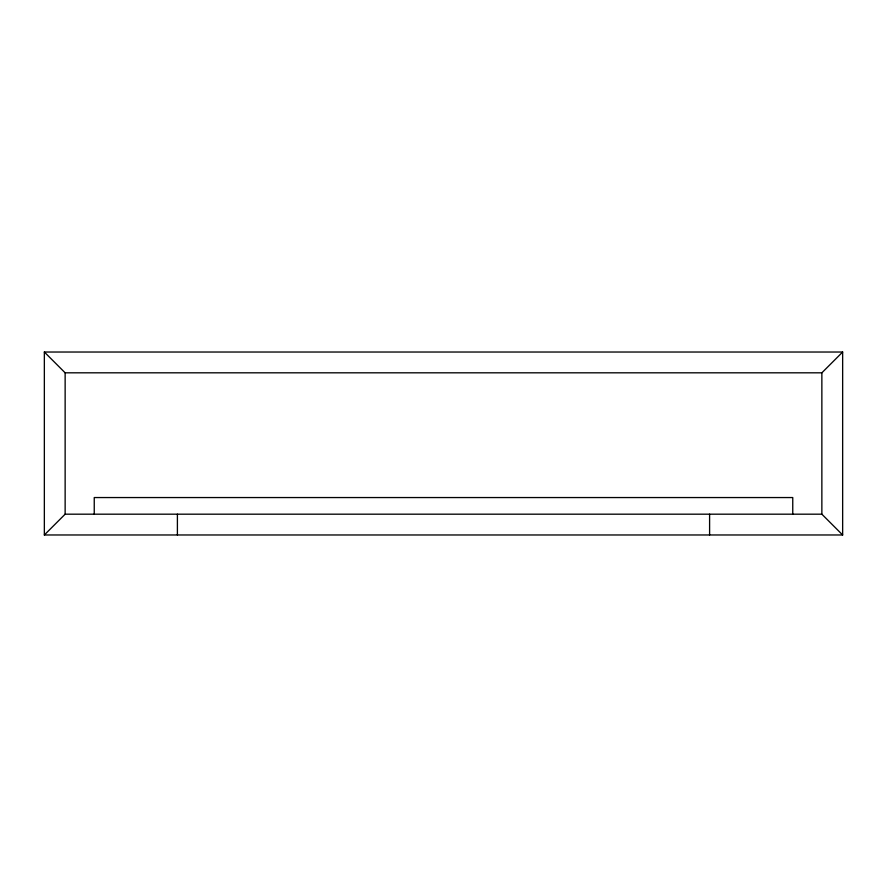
<?xml version="1.0" encoding="UTF-8"?>
<svg xmlns="http://www.w3.org/2000/svg" width="887" height="887" viewBox="0 0 887 887"><rect width="100%" height="100%" fill="white"/><g stroke="black" fill="none" stroke-linecap="round" stroke-linejoin="round"><path stroke-width="1.33" d="M44.35 534.972L65.139 514.183L821.861 514.183L842.65 534.972L842.65 352.028L44.35 352.028L44.35 534.972L842.65 534.972M44.35 352.028L65.139 372.817L821.861 372.817L842.65 352.028M821.861 372.817L821.861 514.183M792.756 514.183L792.756 497.552L94.244 497.552L94.244 514.183M709.6 514.183L709.6 534.972M177.4 514.183L177.4 534.972M65.139 372.817L65.139 514.183"/></g></svg>
